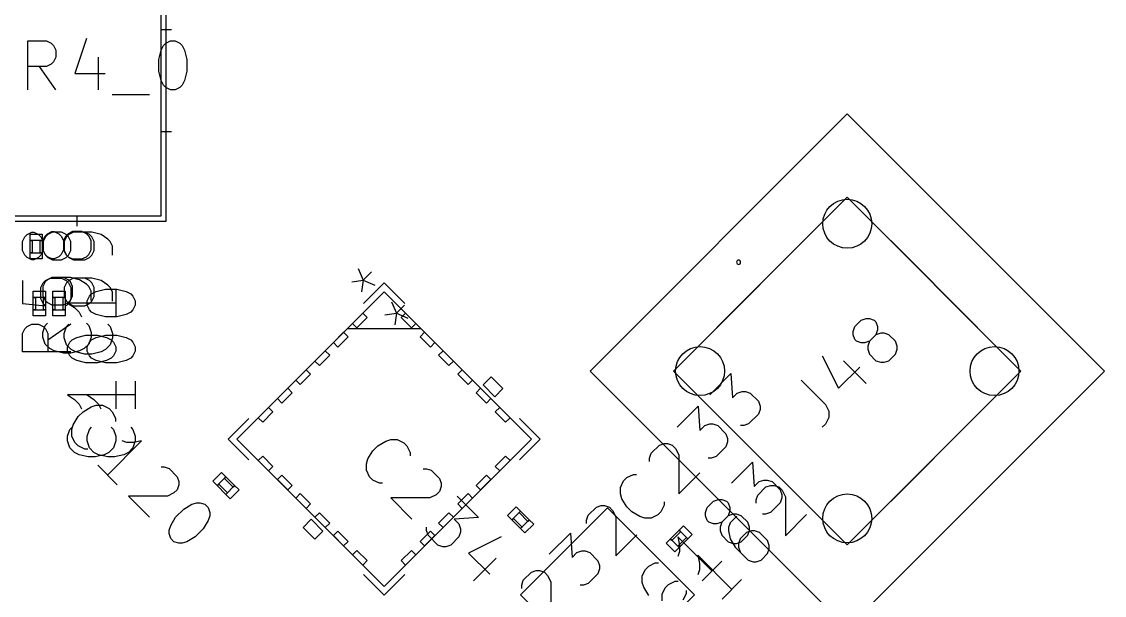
# Model space of a CAD drawing. Header units: millimetres. Extents: x -1 to 260, y -56 to 300.
# Drawn here: x 150.16 to 176.57, y 129.19 to 143.18 of the extents above; entities that cross this region are included whole.
import ezdxf

# ---------------------------------------------------------------- set-up
doc = ezdxf.new("R2010")
doc.units = ezdxf.units.MM
for name, color, linetype, true_color in [('Edge.Cuts', 254, 'CONTINUOUS', 0xd0d2cd), ('F.Fab', 9, 'CONTINUOUS', 0xafafaf), ('F.Silkscreen', 41, 'CONTINUOUS', 0xf2eda1)]:
    doc.layers.add(name, color=color, linetype=linetype, true_color=true_color)

msp = doc.modelspace()

# ---------------------------------------------------------------- linework, layer by layer
at = {"layer": 'Edge.Cuts'}
for centre in [(170.3, 138.252102), (166.707898, 134.66), (173.892102, 134.66), (170.3, 131.067898)]:
    msp.add_circle(centre, 0.5969, dxfattribs=at)
at = {"layer": 'F.Fab', "linetype": 'CONTINUOUS'}
for p, q in [((153.556, 138.444), (153.556, 145.556)), ((164.027963, 134.66), (170.3, 140.932037)), ((170.3, 140.932037), (176.572037, 134.66)), ((166.061602, 134.66), (170.3, 138.898398)), ((170.3, 138.898398), (174.538398, 134.66)), ((146.444, 138.444), (153.556, 138.444)), ((150.36, 137.845), (150.36, 137.995)), ((150.36, 137.995), (150.66, 137.995)), ((150.66, 137.995), (150.66, 137.845)), ((150.66, 137.845), (150.36, 137.845)), ((150.36, 137.545), (150.36, 137.845)), ((150.36, 137.845), (150.41, 137.845)), ((150.41, 137.845), (150.41, 137.545)), ((150.61, 137.545), (150.61, 137.845)), ((150.61, 137.845), (150.66, 137.845)), ((150.66, 137.845), (150.66, 137.545)), ((150.41, 137.545), (150.36, 137.545)), ((150.36, 137.395), (150.36, 137.545)), ((150.36, 137.545), (150.66, 137.545)), ((150.66, 137.395), (150.36, 137.395)), ((150.66, 137.545), (150.61, 137.545)), ((150.66, 137.545), (150.66, 137.395)), ((150.44, 136.455), (150.44, 136.605)), ((150.44, 136.605), (150.74, 136.605)), ((150.74, 136.605), (150.74, 136.455)), ((150.915, 136.455), (150.915, 136.605)), ((150.915, 136.605), (151.215, 136.605)), ((151.215, 136.605), (151.215, 136.455)), ((159, 136.592102), (155.407898, 133)), ((162.592102, 133), (159, 136.592102)), ((150.74, 136.455), (150.44, 136.455)), ((150.44, 136.155), (150.44, 136.455)), ((150.44, 136.455), (150.49, 136.455)), ((150.49, 136.455), (150.49, 136.155)), ((150.69, 136.155), (150.69, 136.455)), ((150.69, 136.455), (150.74, 136.455)), ((150.74, 136.455), (150.74, 136.155)), ((151.215, 136.455), (150.915, 136.455)), ((150.915, 136.155), (150.915, 136.455)), ((150.915, 136.455), (150.965, 136.455)), ((150.965, 136.455), (150.965, 136.155)), ((151.165, 136.155), (151.165, 136.455)), ((151.165, 136.455), (151.215, 136.455)), ((151.215, 136.455), (151.215, 136.155)), ((159.177478, 136.349737), (159.29807, 136.068356)), ((150.49, 136.155), (150.44, 136.155)), ((150.44, 136.005), (150.44, 136.155)), ((150.44, 136.155), (150.74, 136.155)), ((150.74, 136.155), (150.69, 136.155)), ((150.74, 136.155), (150.74, 136.005)), ((150.965, 136.155), (150.915, 136.155)), ((150.915, 136.005), (150.915, 136.155)), ((150.915, 136.155), (151.215, 136.155)), ((151.215, 136.155), (151.165, 136.155)), ((151.215, 136.155), (151.215, 136.005)), ((158.227698, 135.8198), (158.479145, 136.071248)), ((158.479145, 136.071248), (158.586908, 135.963485)), ((159.016689, 136.028158), (159.29807, 136.068356)), ((159.29807, 136.068356), (159.257873, 135.786974)), ((159.499057, 136.269342), (159.29807, 136.068356)), ((159.29807, 136.068356), (159.579451, 135.947764)), ((159.413092, 135.963485), (159.520855, 136.071248)), ((159.520855, 136.071248), (159.772302, 135.8198)), ((150.74, 136.005), (150.44, 136.005)), ((151.215, 136.005), (150.915, 136.005)), ((158.335461, 135.712037), (158.227698, 135.8198)), ((158.586908, 135.963485), (158.335461, 135.712037)), ((159.664539, 135.712037), (159.413092, 135.963485)), ((159.772302, 135.8198), (159.664539, 135.712037)), ((157.760725, 135.352827), (158.012172, 135.604274)), ((158.012172, 135.604274), (158.119935, 135.496511)), ((158.101974, 135.694077), (159.898026, 135.694077)), ((159.880065, 135.496511), (159.987828, 135.604274)), ((159.987828, 135.604274), (160.239275, 135.352827)), ((157.868488, 135.245064), (157.760725, 135.352827)), ((158.119935, 135.496511), (157.868488, 135.245064)), ((160.131512, 135.245064), (159.880065, 135.496511)), ((160.239275, 135.352827), (160.131512, 135.245064)), ((157.311712, 134.903814), (157.563159, 135.155261)), ((157.670922, 135.047498), (157.419475, 134.796051)), ((157.563159, 135.155261), (157.670922, 135.047498)), ((160.329078, 135.047498), (160.436841, 135.155261)), ((160.580525, 134.796051), (160.329078, 135.047498)), ((160.436841, 135.155261), (160.688288, 134.903814)), ((157.419475, 134.796051), (157.311712, 134.903814)), ((160.688288, 134.903814), (160.580525, 134.796051)), ((156.844739, 134.436841), (157.096186, 134.688288)), ((157.203949, 134.580525), (156.952502, 134.329078)), ((157.096186, 134.688288), (157.203949, 134.580525)), ((160.796051, 134.580525), (160.903814, 134.688288)), ((161.047498, 134.329078), (160.796051, 134.580525)), ((160.903814, 134.688288), (161.155261, 134.436841)), ((170.3, 128.387963), (164.027963, 134.66)), ((170.3, 130.421602), (166.061602, 134.66)), ((174.538398, 134.66), (170.3, 130.421602)), ((176.572037, 134.66), (170.3, 128.387963)), ((156.395726, 133.987828), (156.647173, 134.239275)), ((156.647173, 134.239275), (156.754936, 134.131512)), ((156.952502, 134.329078), (156.844739, 134.436841)), ((161.155261, 134.436841), (161.047498, 134.329078)), ((161.245064, 134.131512), (161.352827, 134.239275)), ((161.352827, 134.239275), (161.604274, 133.987828)), ((156.503489, 133.880065), (156.395726, 133.987828)), ((156.754936, 134.131512), (156.503489, 133.880065)), ((161.496511, 133.880065), (161.245064, 134.131512)), ((161.604274, 133.987828), (161.496511, 133.880065)), ((155.928752, 133.520855), (156.1802, 133.772302)), ((156.1802, 133.772302), (156.287963, 133.664539)), ((161.712037, 133.664539), (161.8198, 133.772302)), ((161.8198, 133.772302), (162.071248, 133.520855)), ((156.036515, 133.413092), (155.928752, 133.520855)), ((156.287963, 133.664539), (156.036515, 133.413092)), ((161.963485, 133.413092), (161.712037, 133.664539)), ((162.071248, 133.520855), (161.963485, 133.413092)), ((155.407898, 133), (159, 129.407898)), ((159, 129.407898), (162.592102, 133)), ((155.928752, 132.479145), (156.036515, 132.586908)), ((156.1802, 132.227698), (155.928752, 132.479145)), ((156.036515, 132.586908), (156.287963, 132.335461)), ((161.712037, 132.335461), (161.963485, 132.586908)), ((162.071248, 132.479145), (161.8198, 132.227698)), ((161.963485, 132.586908), (162.071248, 132.479145)), ((154.822348, 131.971681), (155.03448, 132.183813)), ((155.03448, 132.183813), (155.140546, 132.077747)), ((156.287963, 132.335461), (156.1802, 132.227698)), ((156.395726, 132.012172), (156.503489, 132.119935)), ((156.503489, 132.119935), (156.754936, 131.868488)), ((161.245064, 131.868488), (161.496511, 132.119935)), ((161.496511, 132.119935), (161.604274, 132.012172)), ((161.8198, 132.227698), (161.712037, 132.335461)), ((154.928414, 131.865615), (154.822348, 131.971681)), ((155.140546, 132.077747), (154.928414, 131.865615)), ((154.928414, 131.865615), (154.963769, 131.90097)), ((155.140546, 131.653483), (154.928414, 131.865615)), ((154.963769, 131.90097), (155.175901, 131.688838)), ((155.105191, 132.042392), (155.140546, 132.077747)), ((155.317323, 131.83026), (155.105191, 132.042392)), ((155.140546, 132.077747), (155.352678, 131.865615)), ((155.140546, 131.653483), (155.352678, 131.865615)), ((155.352678, 131.865615), (155.317323, 131.83026)), ((155.352678, 131.865615), (155.458744, 131.759549)), ((156.647173, 131.760725), (156.395726, 132.012172)), ((156.754936, 131.868488), (156.647173, 131.760725)), ((161.352827, 131.760725), (161.245064, 131.868488)), ((161.604274, 132.012172), (161.352827, 131.760725)), ((155.175901, 131.688838), (155.140546, 131.653483)), ((155.246612, 131.547417), (155.140546, 131.653483)), ((155.458744, 131.759549), (155.246612, 131.547417)), ((156.844739, 131.563159), (156.952502, 131.670922)), ((157.096186, 131.311712), (156.844739, 131.563159)), ((156.952502, 131.670922), (157.203949, 131.419475)), ((160.796051, 131.419475), (161.047498, 131.670922)), ((161.155261, 131.563159), (160.903814, 131.311712)), ((161.047498, 131.670922), (161.155261, 131.563159)), ((157.203949, 131.419475), (157.096186, 131.311712)), ((160.903814, 131.311712), (160.796051, 131.419475)), ((162.011802, 131.136066), (162.223934, 131.348198)), ((162.223934, 131.348198), (162.33, 131.242132)), ((162.32868, 129.2), (164.45, 131.32132)), ((166.57132, 129.2), (164.45, 131.32132)), ((157.311712, 131.096186), (157.419475, 131.203949)), ((157.563159, 130.844739), (157.311712, 131.096186)), ((157.419475, 131.203949), (157.670922, 130.952502)), ((160.329078, 130.952502), (160.580525, 131.203949)), ((160.688288, 131.096186), (160.436841, 130.844739)), ((160.580525, 131.203949), (160.688288, 131.096186)), ((162.117868, 131.03), (162.011802, 131.136066)), ((162.33, 131.242132), (162.117868, 131.03)), ((162.117868, 131.03), (162.153223, 131.065355)), ((162.33, 130.817868), (162.117868, 131.03)), ((162.153223, 131.065355), (162.365355, 130.853223)), ((162.294645, 131.206777), (162.33, 131.242132)), ((162.506777, 130.994645), (162.294645, 131.206777)), ((162.33, 131.242132), (162.542132, 131.03)), ((162.33, 130.817868), (162.542132, 131.03)), ((162.542132, 131.03), (162.506777, 130.994645)), ((162.542132, 131.03), (162.648198, 130.923934)), ((157.670922, 130.952502), (157.563159, 130.844739)), ((160.436841, 130.844739), (160.329078, 130.952502)), ((162.365355, 130.853223), (162.33, 130.817868)), ((162.436066, 130.711802), (162.33, 130.817868)), ((162.648198, 130.923934), (162.436066, 130.711802)), ((165.98658, 130.566309), (166.198712, 130.778441)), ((166.198712, 130.778441), (166.304778, 130.884507)), ((166.198712, 130.778441), (166.234067, 130.743086)), ((166.410844, 130.566309), (166.198712, 130.778441)), ((166.304778, 130.884507), (166.51691, 130.672375)), ((157.760725, 130.647173), (157.868488, 130.754936)), ((158.012172, 130.395726), (157.760725, 130.647173)), ((157.868488, 130.754936), (158.119935, 130.503489)), ((158.119935, 130.503489), (158.012172, 130.395726)), ((159.880065, 130.503489), (160.131512, 130.754936)), ((159.987828, 130.395726), (159.880065, 130.503489)), ((160.239275, 130.647173), (159.987828, 130.395726)), ((160.131512, 130.754936), (160.239275, 130.647173)), ((165.880514, 130.460243), (165.98658, 130.566309)), ((166.021935, 130.530954), (165.98658, 130.566309)), ((165.98658, 130.566309), (166.198712, 130.354177)), ((166.234067, 130.743086), (166.021935, 130.530954)), ((166.163357, 130.389532), (166.375489, 130.601664)), ((166.410844, 130.566309), (166.198712, 130.354177)), ((166.375489, 130.601664), (166.410844, 130.566309)), ((166.51691, 130.672375), (166.410844, 130.566309)), ((158.227698, 130.1802), (158.335461, 130.287963)), ((158.335461, 130.287963), (158.586908, 130.036515)), ((159.413092, 130.036515), (159.664539, 130.287963)), ((159.664539, 130.287963), (159.772302, 130.1802)), ((166.092646, 130.248111), (165.880514, 130.460243)), ((166.198712, 130.354177), (166.092646, 130.248111)), ((166.198712, 130.354177), (166.163357, 130.389532)), ((158.479145, 129.928752), (158.227698, 130.1802)), ((158.586908, 130.036515), (158.479145, 129.928752)), ((159.520855, 129.928752), (159.413092, 130.036515)), ((159.772302, 130.1802), (159.520855, 129.928752)), ((164.45, 127.07868), (162.32868, 129.2)), ((164.45, 127.07868), (166.57132, 129.2))]:
    msp.add_line(p, q, dxfattribs=at)
at = {"layer": 'F.Fab'}
for centre in [(170.3, 138.252102), (166.707898, 134.66), (173.892102, 134.66), (170.3, 131.067898)]:
    msp.add_circle(centre, 0.5969, dxfattribs=at)
at = {"layer": 'F.Silkscreen', "linetype": 'CONTINUOUS'}
for p, q in [((153.683, 138.317), (153.683, 145.683)), ((153.556, 142.9906), (153.81, 142.9906)), ((150.308573, 141.515382), (150.308573, 142.713754)), ((150.308573, 142.713754), (150.765096, 142.713754)), ((150.765096, 142.713754), (150.879227, 142.656689)), ((150.879227, 142.656689), (150.936292, 142.599624)), ((151.735207, 142.77082), (151.44988, 141.91484)), ((153.618363, 142.599624), (153.675428, 142.656689)), ((153.675428, 142.656689), (153.789559, 142.713754)), ((153.789559, 142.713754), (153.903689, 142.713754)), ((153.903689, 142.713754), (154.01782, 142.656689)), ((154.01782, 142.656689), (154.074885, 142.599624)), ((150.936292, 142.599624), (150.993357, 142.485493)), ((150.993357, 142.485493), (150.993357, 142.314297)), ((153.504232, 142.257232), (153.561297, 142.485493)), ((153.561297, 142.485493), (153.618363, 142.599624)), ((154.074885, 142.599624), (154.131951, 142.485493)), ((154.131951, 142.485493), (154.189016, 142.257232)), ((150.879227, 142.143101), (150.765096, 142.086036)), ((150.936292, 142.200166), (150.879227, 142.143101)), ((150.993357, 142.314297), (150.936292, 142.200166)), ((152.020533, 142.314297), (152.020533, 141.515382)), ((153.504232, 141.971905), (153.504232, 142.257232)), ((154.189016, 142.257232), (154.189016, 141.971905)), ((150.765096, 142.086036), (150.308573, 142.086036)), ((150.993357, 141.515382), (150.5939, 142.086036)), ((151.44988, 141.91484), (152.191729, 141.91484)), ((153.561297, 141.743644), (153.504232, 141.971905)), ((154.189016, 141.971905), (154.131951, 141.743644)), ((153.618363, 141.629513), (153.561297, 141.743644)), ((153.675428, 141.572448), (153.618363, 141.629513)), ((154.074885, 141.629513), (154.01782, 141.572448)), ((154.131951, 141.743644), (154.074885, 141.629513)), ((152.362926, 141.401252), (153.275971, 141.401252)), ((153.789559, 141.515382), (153.675428, 141.572448)), ((153.903689, 141.515382), (153.789559, 141.515382)), ((154.01782, 141.572448), (153.903689, 141.515382)), ((153.556, 140.5014), (153.81, 140.5014)), ((151.4986, 138.444), (151.4986, 138.19)), ((146.317, 138.317), (153.683, 138.317)), ((150.176164, 137.820304), (150.232189, 137.932355)), ((150.232189, 137.932355), (150.288214, 137.98838)), ((150.288214, 137.98838), (150.400264, 138.044405)), ((150.400264, 138.044405), (150.456289, 138.044405)), ((150.456289, 138.044405), (150.56834, 137.98838)), ((150.56834, 137.98838), (150.624365, 137.932355)), ((150.624365, 137.932355), (150.68039, 137.820304)), ((150.671164, 137.840304), (150.727189, 137.952355)), ((150.736415, 137.932355), (150.68039, 137.820304)), ((150.727189, 137.952355), (150.783214, 138.00838)), ((150.79244, 137.98838), (150.736415, 137.932355)), ((150.783214, 138.00838), (150.895264, 138.064405)), ((150.904491, 138.044405), (150.79244, 137.98838)), ((150.895264, 138.064405), (150.951289, 138.064405)), ((151.128591, 138.044405), (150.904491, 138.044405)), ((150.951289, 138.064405), (151.06334, 138.00838)), ((151.06334, 138.00838), (151.119365, 137.952355)), ((151.119365, 137.952355), (151.17539, 137.840304)), ((151.240641, 137.98838), (151.128591, 138.044405)), ((151.231415, 137.952355), (151.17539, 137.840304)), ((151.252189, 137.932355), (151.196164, 137.820304)), ((151.28744, 138.00838), (151.231415, 137.952355)), ((151.296667, 137.932355), (151.240641, 137.98838)), ((151.308214, 137.98838), (151.252189, 137.932355)), ((151.399491, 138.064405), (151.28744, 138.00838)), ((151.352692, 137.820304), (151.296667, 137.932355)), ((151.420264, 138.044405), (151.308214, 137.98838)), ((151.623591, 138.064405), (151.399491, 138.064405)), ((151.868465, 138.044405), (151.420264, 138.044405)), ((151.735641, 138.00838), (151.623591, 138.064405)), ((151.81244, 137.98838), (151.70039, 138.044405)), ((151.791667, 137.952355), (151.735641, 138.00838)), ((151.847692, 137.840304), (151.791667, 137.952355)), ((151.868465, 137.932355), (151.81244, 137.98838)), ((152.092566, 137.98838), (151.868465, 138.044405)), ((151.924491, 137.820304), (151.868465, 137.932355)), ((152.260641, 137.876329), (152.092566, 137.98838)), ((150.176164, 137.596204), (150.176164, 137.820304)), ((150.671164, 137.616204), (150.671164, 137.840304)), ((150.68039, 137.820304), (150.68039, 137.596204)), ((151.17539, 137.840304), (151.17539, 137.616204)), ((151.196164, 137.820304), (151.196164, 137.596204)), ((151.352692, 137.596204), (151.352692, 137.820304)), ((151.847692, 137.616204), (151.847692, 137.840304)), ((151.924491, 137.596204), (151.924491, 137.820304)), ((152.316667, 137.820304), (152.260641, 137.876329)), ((152.372692, 137.708254), (152.316667, 137.820304)), ((152.372692, 137.484153), (152.372692, 137.708254)), ((167.120141, 135.718539), (169.241461, 137.839859)), ((171.358539, 137.839859), (173.479859, 135.718539)), ((150.232189, 137.484153), (150.176164, 137.596204)), ((150.288214, 137.428128), (150.232189, 137.484153)), ((150.400264, 137.372103), (150.288214, 137.428128)), ((150.456289, 137.372103), (150.400264, 137.372103)), ((150.56834, 137.428128), (150.456289, 137.372103)), ((150.624365, 137.484153), (150.56834, 137.428128)), ((150.68039, 137.596204), (150.624365, 137.484153)), ((150.727189, 137.504153), (150.671164, 137.616204)), ((150.68039, 137.596204), (150.736415, 137.484153)), ((150.783214, 137.448128), (150.727189, 137.504153)), ((150.736415, 137.484153), (150.79244, 137.428128)), ((150.895264, 137.392103), (150.783214, 137.448128)), ((150.79244, 137.428128), (150.904491, 137.372103)), ((150.951289, 137.392103), (150.895264, 137.392103)), ((150.904491, 137.372103), (151.128591, 137.372103)), ((151.06334, 137.448128), (150.951289, 137.392103)), ((151.119365, 137.504153), (151.06334, 137.448128)), ((151.17539, 137.616204), (151.119365, 137.504153)), ((151.128591, 137.372103), (151.240641, 137.428128)), ((151.17539, 137.616204), (151.231415, 137.504153)), ((151.196164, 137.596204), (151.252189, 137.484153)), ((151.231415, 137.504153), (151.28744, 137.448128)), ((151.240641, 137.428128), (151.296667, 137.484153)), ((151.252189, 137.484153), (151.308214, 137.428128)), ((151.28744, 137.448128), (151.399491, 137.392103)), ((151.296667, 137.484153), (151.352692, 137.596204)), ((151.308214, 137.428128), (151.420264, 137.372103)), ((151.399491, 137.392103), (151.623591, 137.392103)), ((151.420264, 137.372103), (151.70039, 137.372103)), ((151.623591, 137.392103), (151.735641, 137.448128)), ((151.70039, 137.372103), (151.81244, 137.428128)), ((151.735641, 137.448128), (151.791667, 137.504153)), ((151.791667, 137.504153), (151.847692, 137.616204)), ((151.81244, 137.428128), (151.868465, 137.484153)), ((151.868465, 137.484153), (151.924491, 137.596204)), ((158.369255, 137.15796), (158.489847, 136.876579)), ((150.176164, 136.867877), (150.176164, 136.307625)), ((150.68039, 136.811852), (150.736415, 136.867877)), ((150.783214, 136.887877), (150.727189, 136.831852)), ((150.736415, 136.867877), (150.848465, 136.923902)), ((150.895264, 136.943902), (150.783214, 136.887877)), ((150.848465, 136.923902), (151.128591, 136.923902)), ((151.343465, 136.943902), (150.895264, 136.943902)), ((151.128591, 136.923902), (151.240641, 136.867877)), ((151.28744, 136.887877), (151.17539, 136.943902)), ((151.240641, 136.867877), (151.296667, 136.811852)), ((151.308214, 136.867877), (151.252189, 136.811852)), ((151.343465, 136.831852), (151.28744, 136.887877)), ((151.420264, 136.923902), (151.308214, 136.867877)), ((151.567566, 136.887877), (151.343465, 136.943902)), ((151.868465, 136.923902), (151.420264, 136.923902)), ((151.735641, 136.775826), (151.567566, 136.887877)), ((151.81244, 136.867877), (151.70039, 136.923902)), ((151.868465, 136.811852), (151.81244, 136.867877)), ((152.092566, 136.867877), (151.868465, 136.923902)), ((152.260641, 136.755826), (152.092566, 136.867877)), ((158.208466, 136.836381), (158.489847, 136.876579)), ((158.489847, 136.876579), (158.44965, 136.595197)), ((158.690834, 137.077565), (158.489847, 136.876579)), ((158.489847, 136.876579), (158.771228, 136.755987)), ((150.624365, 136.699801), (150.68039, 136.811852)), ((150.624365, 136.419676), (150.624365, 136.699801)), ((150.727189, 136.831852), (150.671164, 136.719801)), ((150.671164, 136.719801), (150.671164, 136.495701)), ((151.252189, 136.811852), (151.196164, 136.699801)), ((151.196164, 136.699801), (151.196164, 136.475701)), ((151.296667, 136.811852), (151.352692, 136.699801)), ((151.399491, 136.719801), (151.343465, 136.831852)), ((151.352692, 136.699801), (151.352692, 136.419676)), ((151.399491, 136.495701), (151.399491, 136.719801)), ((151.791667, 136.719801), (151.735641, 136.775826)), ((151.847692, 136.607751), (151.791667, 136.719801)), ((151.847692, 136.38365), (151.847692, 136.607751)), ((151.863214, 136.542355), (151.975264, 136.59838)), ((151.924491, 136.699801), (151.868465, 136.811852)), ((151.924491, 136.475701), (151.924491, 136.699801)), ((151.975264, 136.59838), (152.199365, 136.654405)), ((152.199365, 136.654405), (152.479491, 136.654405)), ((152.316667, 136.699801), (152.260641, 136.755826)), ((152.372692, 136.587751), (152.316667, 136.699801)), ((152.372692, 136.36365), (152.372692, 136.587751)), ((152.452692, 136.654405), (152.452692, 135.982103)), ((152.479491, 136.654405), (152.703591, 136.59838)), ((152.703591, 136.59838), (152.815641, 136.542355)), ((159, 136.807629), (158.497106, 136.304734)), ((159.502894, 136.304734), (159, 136.807629)), ((150.68039, 136.307625), (150.624365, 136.419676)), ((150.671164, 136.495701), (150.727189, 136.38365)), ((150.727189, 136.38365), (150.783214, 136.327625)), ((150.783214, 136.327625), (150.895264, 136.2716)), ((151.17539, 136.2716), (151.28744, 136.327625)), ((151.196164, 136.475701), (151.252189, 136.36365)), ((151.252189, 136.36365), (151.308214, 136.307625)), ((152.452692, 136.318254), (151.276164, 136.318254)), ((151.276164, 136.318254), (151.444239, 136.206204)), ((151.28744, 136.327625), (151.343465, 136.38365)), ((151.352692, 136.419676), (151.296667, 136.307625)), ((151.343465, 136.38365), (151.399491, 136.495701)), ((151.751164, 136.374279), (151.807189, 136.486329)), ((151.751164, 136.262229), (151.751164, 136.374279)), ((151.807189, 136.486329), (151.863214, 136.542355)), ((151.81244, 136.307625), (151.868465, 136.36365)), ((151.868465, 136.36365), (151.924491, 136.475701)), ((152.815641, 136.542355), (152.871667, 136.486329)), ((152.871667, 136.486329), (152.927692, 136.374279)), ((152.927692, 136.374279), (152.927692, 136.262229)), ((150.176164, 136.307625), (150.736415, 136.2516)), ((150.736415, 136.2516), (150.68039, 136.307625)), ((150.895264, 136.2716), (151.17539, 136.2716)), ((151.296667, 136.307625), (151.240641, 136.2516)), ((151.308214, 136.307625), (151.420264, 136.2516)), ((151.420264, 136.2516), (151.70039, 136.2516)), ((151.444239, 136.206204), (151.556289, 136.094153)), ((151.556289, 136.094153), (151.612315, 135.982103)), ((151.70039, 136.2516), (151.81244, 136.307625)), ((151.807189, 136.150179), (151.751164, 136.262229)), ((151.863214, 136.094153), (151.807189, 136.150179)), ((151.975264, 136.038128), (151.863214, 136.094153)), ((152.815641, 136.094153), (152.703591, 136.038128)), ((152.871667, 136.150179), (152.815641, 136.094153)), ((152.927692, 136.262229), (152.871667, 136.150179)), ((150.288214, 135.747374), (150.400264, 135.803399)), ((150.400264, 135.803399), (150.56834, 135.803399)), ((150.56834, 135.803399), (150.68039, 135.747374)), ((150.727189, 135.767374), (150.783214, 135.823399)), ((151.352692, 135.803399), (150.79244, 135.411223)), ((151.252189, 135.747374), (151.308214, 135.803399)), ((151.735641, 135.823399), (151.791667, 135.767374)), ((152.199365, 135.982103), (151.975264, 136.038128)), ((152.479491, 135.982103), (152.199365, 135.982103)), ((152.260641, 135.803399), (152.316667, 135.747374)), ((152.703591, 136.038128), (152.479491, 135.982103)), ((170.483351, 135.744352), (170.641814, 135.902815)), ((170.641814, 135.902815), (170.760661, 135.942431)), ((170.760661, 135.942431), (170.839893, 135.942431)), ((170.839893, 135.942431), (170.95874, 135.902815)), ((170.95874, 135.902815), (170.998356, 135.863199)), ((170.998356, 135.863199), (171.037972, 135.744352)), ((150.176164, 135.579298), (150.232189, 135.691349)), ((150.176164, 135.131097), (150.176164, 135.579298)), ((150.232189, 135.691349), (150.288214, 135.747374)), ((150.671164, 135.599298), (150.727189, 135.767374)), ((150.671164, 135.487248), (150.671164, 135.599298)), ((150.68039, 135.747374), (150.736415, 135.691349)), ((150.736415, 135.691349), (150.79244, 135.579298)), ((150.79244, 135.579298), (150.79244, 135.131097)), ((151.196164, 135.579298), (151.252189, 135.747374)), ((151.196164, 135.467248), (151.196164, 135.579298)), ((151.500264, 135.477877), (151.724365, 135.533902)), ((151.724365, 135.533902), (152.004491, 135.533902)), ((151.791667, 135.767374), (151.847692, 135.599298)), ((151.847692, 135.599298), (151.847692, 135.487248)), ((151.975264, 135.477877), (152.199365, 135.533902)), ((152.004491, 135.533902), (152.228591, 135.477877)), ((152.199365, 135.533902), (152.479491, 135.533902)), ((152.316667, 135.747374), (152.372692, 135.579298)), ((152.372692, 135.579298), (152.372692, 135.467248)), ((152.479491, 135.533902), (152.703591, 135.477877)), ((170.443735, 135.625505), (170.483351, 135.744352)), ((170.443735, 135.546273), (170.443735, 135.625505)), ((170.483351, 135.427426), (170.443735, 135.546273)), ((170.998356, 135.546273), (170.839893, 135.38781)), ((171.037972, 135.66512), (170.998356, 135.546273)), ((171.117203, 135.585889), (170.998356, 135.546273)), ((171.037972, 135.744352), (171.037972, 135.66512)), ((171.196435, 135.585889), (171.117203, 135.585889)), ((171.315282, 135.546273), (171.196435, 135.585889)), ((171.473745, 135.38781), (171.315282, 135.546273)), ((150.727189, 135.319173), (150.671164, 135.487248)), ((150.839239, 135.207122), (150.727189, 135.319173)), ((151.252189, 135.299173), (151.196164, 135.467248)), ((151.364239, 135.187122), (151.252189, 135.299173)), ((151.276164, 135.253776), (151.332189, 135.365826)), ((151.276164, 135.141726), (151.276164, 135.253776)), ((151.332189, 135.365826), (151.388214, 135.421852)), ((151.388214, 135.421852), (151.500264, 135.477877)), ((151.791667, 135.319173), (151.679616, 135.207122)), ((151.751164, 135.253776), (151.807189, 135.365826)), ((151.751164, 135.141726), (151.751164, 135.253776)), ((151.847692, 135.487248), (151.791667, 135.319173)), ((151.807189, 135.365826), (151.863214, 135.421852)), ((151.863214, 135.421852), (151.975264, 135.477877)), ((152.316667, 135.299173), (152.204616, 135.187122)), ((152.228591, 135.477877), (152.340641, 135.421852)), ((152.372692, 135.467248), (152.316667, 135.299173)), ((152.340641, 135.421852), (152.396667, 135.365826)), ((152.396667, 135.365826), (152.452692, 135.253776)), ((152.452692, 135.253776), (152.452692, 135.141726)), ((152.703591, 135.477877), (152.815641, 135.421852)), ((152.815641, 135.421852), (152.871667, 135.365826)), ((152.871667, 135.365826), (152.927692, 135.253776)), ((152.927692, 135.253776), (152.927692, 135.141726)), ((170.522967, 135.38781), (170.483351, 135.427426)), ((170.641814, 135.348194), (170.522967, 135.38781)), ((170.721046, 135.348194), (170.641814, 135.348194)), ((170.839893, 135.38781), (170.721046, 135.348194)), ((170.839893, 135.38781), (170.800277, 135.268963)), ((170.800277, 135.268963), (170.800277, 135.189731)), ((171.513361, 135.268963), (171.473745, 135.38781)), ((171.513361, 135.189731), (171.513361, 135.268963)), ((151.352692, 135.131097), (150.176164, 135.131097)), ((150.951289, 135.151097), (150.839239, 135.207122)), ((151.17539, 135.095072), (150.951289, 135.151097)), ((151.343465, 135.095072), (151.17539, 135.095072)), ((151.332189, 135.029676), (151.276164, 135.141726)), ((151.388214, 134.97365), (151.332189, 135.029676)), ((151.567566, 135.151097), (151.343465, 135.095072)), ((151.476289, 135.131097), (151.364239, 135.187122)), ((151.70039, 135.075072), (151.476289, 135.131097)), ((151.679616, 135.207122), (151.567566, 135.151097)), ((151.868465, 135.075072), (151.70039, 135.075072)), ((151.807189, 135.029676), (151.751164, 135.141726)), ((151.863214, 134.97365), (151.807189, 135.029676)), ((152.092566, 135.131097), (151.868465, 135.075072)), ((152.204616, 135.187122), (152.092566, 135.131097)), ((152.396667, 135.029676), (152.340641, 134.97365)), ((152.452692, 135.141726), (152.396667, 135.029676)), ((152.871667, 135.029676), (152.815641, 134.97365)), ((152.927692, 135.141726), (152.871667, 135.029676)), ((169.691036, 135.031268), (170.087193, 134.238953)), ((170.800277, 135.189731), (170.839893, 135.070884)), ((170.839893, 135.070884), (170.998356, 134.912421)), ((171.315282, 134.912421), (171.473745, 135.070884)), ((171.473745, 135.070884), (171.513361, 135.189731)), ((151.500264, 134.917625), (151.388214, 134.97365)), ((151.724365, 134.8616), (151.500264, 134.917625)), ((152.004491, 134.8616), (151.724365, 134.8616)), ((151.975264, 134.917625), (151.863214, 134.97365)), ((152.199365, 134.8616), (151.975264, 134.917625)), ((152.228591, 134.917625), (152.004491, 134.8616)), ((152.479491, 134.8616), (152.199365, 134.8616)), ((152.340641, 134.97365), (152.228591, 134.917625)), ((152.703591, 134.917625), (152.479491, 134.8616)), ((152.815641, 134.97365), (152.703591, 134.917625)), ((170.087193, 134.238953), (170.602198, 134.753958)), ((170.206041, 134.912421), (170.760661, 134.3578)), ((170.998356, 134.912421), (171.117203, 134.872805)), ((171.117203, 134.872805), (171.196435, 134.872805)), ((171.196435, 134.872805), (171.315282, 134.912421)), ((161.413638, 134.322148), (161.611204, 134.519714)), ((161.611204, 134.519714), (161.898572, 134.232346)), ((166.942395, 134.08238), (167.4574, 134.597385)), ((167.4574, 134.597385), (167.497016, 134.003149)), ((152.452692, 134.413399), (152.452692, 133.741097)), ((152.927692, 134.413399), (152.927692, 133.741097)), ((161.701006, 134.03478), (161.413638, 134.322148)), ((161.898572, 134.232346), (161.701006, 134.03478)), ((169.176031, 134.437032), (169.770268, 133.842796)), ((152.452692, 134.077248), (151.276164, 134.077248)), ((151.276164, 134.077248), (151.444239, 133.965198)), ((151.444239, 133.965198), (151.556289, 133.853147)), ((152.927692, 134.077248), (151.751164, 134.077248)), ((151.751164, 134.077248), (151.919239, 133.965198)), ((151.919239, 133.965198), (152.031289, 133.853147)), ((167.497016, 134.003149), (167.615863, 134.121996)), ((167.615863, 134.121996), (167.73471, 134.161612)), ((167.73471, 134.161612), (167.813942, 134.161612)), ((167.813942, 134.161612), (167.932789, 134.121996)), ((167.932789, 134.121996), (168.130868, 133.923917)), ((151.535081, 133.549917), (151.653929, 133.668765)), ((151.556289, 133.853147), (151.612315, 133.741097)), ((151.653929, 133.668765), (151.852007, 133.787612)), ((151.852007, 133.787612), (151.970855, 133.827228)), ((151.970855, 133.827228), (152.129318, 133.827228)), ((152.031289, 133.853147), (152.087315, 133.741097)), ((152.129318, 133.827228), (152.287781, 133.747996)), ((152.287781, 133.747996), (152.367012, 133.668765)), ((152.367012, 133.668765), (152.446244, 133.510302)), ((166.15008, 133.290065), (166.665085, 133.80507)), ((166.665085, 133.80507), (166.7047, 133.210833)), ((168.130868, 133.923917), (168.170483, 133.80507)), ((168.170483, 133.725838), (168.130868, 133.606991)), ((168.170483, 133.80507), (168.170483, 133.725838)), ((169.770268, 133.842796), (169.849499, 133.684333)), ((169.849499, 133.684333), (169.849499, 133.52587)), ((151.416234, 133.351839), (151.535081, 133.549917)), ((152.446244, 133.510302), (152.446244, 133.43107)), ((155.695266, 133.502894), (155.192371, 133)), ((162.807629, 133), (162.304734, 133.502894)), ((167.120141, 133.601461), (169.23934, 131.478019)), ((168.130868, 133.606991), (167.893173, 133.369297)), ((169.849499, 133.52587), (169.770268, 133.367407)), ((171.36066, 131.478019), (173.479859, 133.601461)), ((151.276164, 133.068795), (151.332189, 133.236871)), ((151.332189, 133.236871), (151.388214, 133.292896)), ((151.376618, 133.232991), (151.416234, 133.351839)), ((151.376618, 133.074528), (151.376618, 133.232991)), ((151.751164, 133.068795), (151.807189, 133.236871)), ((151.807189, 133.236871), (151.863214, 133.292896)), ((152.340641, 133.292896), (152.396667, 133.236871)), ((152.396667, 133.236871), (152.452692, 133.068795)), ((152.815641, 133.292896), (152.871667, 133.236871)), ((152.871667, 133.236871), (152.927692, 133.068795)), ((166.7047, 133.210833), (166.823548, 133.329681)), ((166.823548, 133.329681), (166.942395, 133.369296)), ((166.942395, 133.369296), (167.021626, 133.369296)), ((167.021626, 133.369296), (167.140474, 133.329681)), ((167.140474, 133.329681), (167.338552, 133.131602)), ((167.774326, 133.329681), (167.695094, 133.329681)), ((167.893173, 133.369297), (167.774326, 133.329681)), ((169.770268, 133.367407), (169.691036, 133.288175)), ((151.276164, 132.956745), (151.276164, 133.068795)), ((151.332189, 132.78867), (151.276164, 132.956745)), ((151.45585, 132.916065), (151.376618, 133.074528)), ((151.535081, 132.836834), (151.45585, 132.916065)), ((151.751164, 132.956745), (151.751164, 133.068795)), ((151.807189, 132.78867), (151.751164, 132.956745)), ((152.248165, 132.12375), (153.080096, 132.955681)), ((152.452692, 132.956745), (152.396667, 132.78867)), ((152.452692, 133.068795), (152.452692, 132.956745)), ((152.723554, 132.916065), (152.604707, 132.955681)), ((152.882017, 132.916065), (152.723554, 132.916065)), ((152.927692, 132.956745), (152.871667, 132.78867)), ((153.080096, 132.955681), (152.882017, 132.916065)), ((152.927692, 133.068795), (152.927692, 132.956745)), ((155.192371, 133), (155.695266, 132.497106)), ((158.843383, 132.833148), (159.041461, 132.951995)), ((159.041461, 132.951995), (159.160309, 132.991611)), ((159.160309, 132.991611), (159.318772, 132.991611)), ((159.318772, 132.991611), (159.477235, 132.912379)), ((159.477235, 132.912379), (159.556466, 132.833148)), ((162.304734, 132.497106), (162.807629, 133)), ((165.714306, 132.854291), (165.833153, 132.893907)), ((165.833153, 132.893907), (165.912385, 132.893907)), ((165.912385, 132.893907), (166.031232, 132.854291)), ((167.338552, 133.131602), (167.378168, 133.012755)), ((167.378168, 132.933523), (167.338552, 132.814676)), ((167.378168, 133.012755), (167.378168, 132.933523)), ((151.444239, 132.676619), (151.332189, 132.78867)), ((151.556289, 132.620594), (151.444239, 132.676619)), ((151.693544, 132.757602), (151.535081, 132.836834)), ((151.78039, 132.564569), (151.556289, 132.620594)), ((151.772776, 132.757602), (151.693544, 132.757602)), ((151.919239, 132.676619), (151.807189, 132.78867)), ((152.031289, 132.620594), (151.919239, 132.676619)), ((152.172566, 132.620594), (151.948465, 132.564569)), ((152.25539, 132.564569), (152.031289, 132.620594)), ((152.284616, 132.676619), (152.172566, 132.620594)), ((152.396667, 132.78867), (152.284616, 132.676619)), ((152.647566, 132.620594), (152.423465, 132.564569)), ((152.759616, 132.676619), (152.647566, 132.620594)), ((152.871667, 132.78867), (152.759616, 132.676619)), ((158.605688, 132.516222), (158.724535, 132.7143)), ((158.724535, 132.7143), (158.843383, 132.833148)), ((159.556466, 132.833148), (159.635698, 132.674685)), ((159.635698, 132.674685), (159.635698, 132.595453)), ((165.476612, 132.537365), (165.516227, 132.656213)), ((165.516227, 132.656213), (165.714306, 132.854291)), ((166.031232, 132.854291), (166.110464, 132.77506)), ((166.110464, 132.77506), (166.189695, 132.616597)), ((166.189695, 132.616597), (166.189695, 131.665819)), ((167.338552, 132.814676), (167.100858, 132.576981)), ((151.948465, 132.564569), (151.78039, 132.564569)), ((152.48586, 131.886056), (152.01047, 132.361445)), ((152.423465, 132.564569), (152.25539, 132.564569)), ((158.566072, 132.397374), (158.605688, 132.516222)), ((158.566072, 132.238911), (158.566072, 132.397374)), ((165.476612, 132.458134), (165.476612, 132.537365)), ((166.982011, 132.537366), (166.902779, 132.537366)), ((167.100858, 132.576981), (166.982011, 132.537366)), ((167.475169, 131.923152), (167.990174, 132.438157)), ((167.990174, 132.438157), (168.02979, 131.843921)), ((153.555485, 132.321829), (153.634717, 132.321829)), ((153.634717, 132.321829), (153.753564, 132.282213)), ((153.753564, 132.282213), (153.951643, 132.084134)), ((153.951643, 132.084134), (153.991258, 131.965287)), ((158.645304, 132.080448), (158.566072, 132.238911)), ((159.952624, 132.278527), (160.031855, 132.278527)), ((160.031855, 132.278527), (160.150703, 132.238911)), ((160.150703, 132.238911), (160.348781, 132.040833)), ((164.921991, 132.061976), (165.080454, 132.141208)), ((165.080454, 132.141208), (165.159686, 132.141208)), ((166.189695, 131.665819), (166.7047, 132.180824)), ((153.991258, 131.886055), (153.951643, 131.767208)), ((153.991258, 131.965287), (153.991258, 131.886055)), ((158.724535, 132.001217), (158.645304, 132.080448)), ((158.882998, 131.921985), (158.724535, 132.001217)), ((158.96223, 131.921985), (158.882998, 131.921985)), ((160.348781, 132.040833), (160.388397, 131.921985)), ((160.388397, 131.842754), (160.348781, 131.723906)), ((160.388397, 131.921985), (160.388397, 131.842754)), ((164.763528, 131.824282), (164.84276, 131.982745)), ((164.763528, 131.665819), (164.763528, 131.824282)), ((164.84276, 131.982745), (164.921991, 132.061976)), ((168.02979, 131.843921), (168.148637, 131.962768)), ((168.118532, 131.634921), (168.316611, 131.833)), ((168.148637, 131.962768), (168.267484, 132.002384)), ((168.267484, 132.002384), (168.346716, 132.002384)), ((168.316611, 131.833), (168.435458, 131.872616)), ((168.346716, 132.002384), (168.465563, 131.962768)), ((168.435458, 131.872616), (168.51469, 131.872616)), ((168.465563, 131.962768), (168.663642, 131.764689)), ((168.51469, 131.872616), (168.633537, 131.833)), ((168.633537, 131.833), (168.712768, 131.753769)), ((153.713948, 131.608745), (152.76317, 131.608745)), ((152.76317, 131.608745), (153.278175, 131.09374)), ((153.872411, 131.687977), (153.713948, 131.608745)), ((153.951643, 131.767208), (153.872411, 131.687977)), ((160.111087, 131.565443), (159.160309, 131.565443)), ((159.160309, 131.565443), (159.675314, 131.050439)), ((160.26955, 131.644675), (160.111087, 131.565443)), ((160.348781, 131.723906), (160.26955, 131.644675)), ((160.784555, 131.605059), (161.29956, 131.090054)), ((164.803144, 131.546971), (164.763528, 131.665819)), ((168.078916, 131.516074), (168.118532, 131.634921)), ((168.663642, 131.764689), (168.703257, 131.645842)), ((168.703257, 131.56661), (168.663642, 131.447763)), ((168.703257, 131.645842), (168.703257, 131.56661)), ((168.712768, 131.753769), (168.792, 131.595305)), ((168.792, 131.595305), (168.792, 130.644527)), ((153.912027, 131.09374), (154.110106, 131.291819)), ((154.110106, 131.291819), (154.308185, 131.410666)), ((154.308185, 131.410666), (154.427032, 131.450282)), ((154.427032, 131.450282), (154.506263, 131.450282)), ((154.506263, 131.450282), (154.625111, 131.410666)), ((154.625111, 131.410666), (154.704342, 131.331435)), ((154.704342, 131.331435), (154.743958, 131.212587)), ((163.980027, 131.144277), (164.178106, 131.342356)), ((164.178106, 131.342356), (164.296953, 131.381972)), ((164.296953, 131.381972), (164.376185, 131.381972)), ((164.376185, 131.381972), (164.495032, 131.342356)), ((164.495032, 131.342356), (164.574263, 131.263125)), ((164.921991, 131.348893), (164.803144, 131.546971)), ((165.040838, 131.230045), (164.921991, 131.348893)), ((165.833153, 131.388508), (165.753922, 131.230045)), ((165.833153, 131.46774), (165.833153, 131.388508)), ((166.841317, 131.210068), (166.880932, 131.328916)), ((166.880932, 131.328916), (167.039395, 131.487379)), ((167.039395, 131.487379), (167.158243, 131.526995)), ((167.158243, 131.526995), (167.237474, 131.526995)), ((167.237474, 131.526995), (167.356322, 131.487379)), ((167.356322, 131.487379), (167.395937, 131.447763)), ((167.395937, 131.447763), (167.435553, 131.328916)), ((167.435553, 131.328916), (167.435553, 131.249684)), ((168.078916, 131.436842), (168.078916, 131.516074)), ((168.663642, 131.447763), (168.425947, 131.210069)), ((153.79318, 130.895661), (153.912027, 131.09374)), ((154.743958, 131.133356), (154.704342, 131.014509)), ((154.743958, 131.212587), (154.743958, 131.133356)), ((157.020667, 130.848415), (157.218232, 131.045981)), ((157.218232, 131.045981), (157.505601, 130.758613)), ((161.29956, 131.090054), (160.705323, 131.050438)), ((160.705323, 131.050438), (160.824171, 130.931591)), ((163.940411, 131.02543), (163.980027, 131.144277)), ((164.574263, 131.263125), (164.653495, 131.104661)), ((164.653495, 131.104661), (164.653495, 130.153883)), ((165.238917, 131.111198), (165.040838, 131.230045)), ((165.357764, 131.071582), (165.238917, 131.111198)), ((165.516227, 131.071582), (165.357764, 131.071582)), ((165.67469, 131.150814), (165.516227, 131.071582)), ((165.753922, 131.230045), (165.67469, 131.150814)), ((166.841317, 131.130837), (166.841317, 131.210068)), ((166.880932, 131.01199), (166.841317, 131.130837)), ((167.395937, 131.130837), (167.237474, 130.972374)), ((167.435553, 131.249684), (167.395937, 131.130837)), ((167.514785, 131.170453), (167.395937, 131.130837)), ((167.603527, 131.119916), (167.445064, 130.961453)), ((167.594016, 131.170453), (167.514785, 131.170453)), ((167.712863, 131.130837), (167.594016, 131.170453)), ((167.871326, 130.972374), (167.712863, 131.130837)), ((168.3071, 131.170453), (168.227868, 131.170453)), ((168.425947, 131.210069), (168.3071, 131.170453)), ((168.792, 130.644527), (169.307005, 131.159532)), ((153.753564, 130.776814), (153.79318, 130.895661)), ((153.753564, 130.697583), (153.753564, 130.776814)), ((154.585495, 130.81643), (154.387416, 130.618351)), ((154.704342, 131.014509), (154.585495, 130.81643)), ((157.308035, 130.561047), (157.020667, 130.848415)), ((160.031855, 130.773128), (160.031855, 130.85236)), ((160.071471, 130.654281), (160.031855, 130.773128)), ((160.824171, 130.931591), (160.863786, 130.812744)), ((160.863786, 130.812744), (160.863786, 130.733512)), ((163.940411, 130.946198), (163.940411, 131.02543)), ((166.920548, 130.972374), (166.880932, 131.01199)), ((167.039395, 130.932758), (166.920548, 130.972374)), ((167.118627, 130.932758), (167.039395, 130.932758)), ((167.237474, 130.972374), (167.118627, 130.932758)), ((167.237474, 130.972374), (167.197859, 130.853527)), ((167.197859, 130.853527), (167.197859, 130.774295)), ((167.197859, 130.774295), (167.237474, 130.655448)), ((167.445064, 130.961453), (167.405448, 130.842606)), ((167.405448, 130.842606), (167.405448, 130.763374)), ((167.405448, 130.763374), (167.445064, 130.565296)), ((167.960069, 130.763374), (167.841222, 130.723759)), ((167.910942, 130.853527), (167.871326, 130.972374)), ((167.871326, 130.655448), (167.910942, 130.774295)), ((167.910942, 130.774295), (167.910942, 130.853527)), ((168.0393, 130.763374), (167.960069, 130.763374)), ((168.158148, 130.723759), (168.0393, 130.763374)), ((153.79318, 130.578735), (153.753564, 130.697583)), ((153.872411, 130.499504), (153.79318, 130.578735)), ((153.991259, 130.459888), (153.872411, 130.499504)), ((154.189337, 130.499504), (154.07049, 130.459888)), ((154.387416, 130.618351), (154.189337, 130.499504)), ((157.505601, 130.758613), (157.308035, 130.561047)), ((160.309166, 130.416586), (160.071471, 130.654281)), ((160.824171, 130.614665), (160.626092, 130.416586)), ((160.863786, 130.733512), (160.824171, 130.614665)), ((161.85418, 130.614665), (161.061865, 130.218507)), ((163.029249, 130.193499), (163.544254, 130.708504)), ((163.544254, 130.708504), (163.583869, 130.114267)), ((164.653495, 130.153883), (165.1685, 130.668888)), ((166.99978, 129.783901), (166.167849, 130.615832)), ((166.167849, 130.615832), (166.207464, 130.417753)), ((167.237474, 130.655448), (167.395937, 130.496985)), ((167.445064, 130.565296), (167.563911, 130.367217)), ((167.682759, 130.565296), (167.643143, 130.446448)), ((167.841222, 130.723759), (167.682759, 130.565296)), ((167.712863, 130.496985), (167.871326, 130.655448)), ((168.356226, 130.52568), (168.158148, 130.723759)), ((168.395842, 130.406833), (168.356226, 130.52568)), ((154.07049, 130.459888), (153.991259, 130.459888)), ((160.428013, 130.376971), (160.309166, 130.416586)), ((160.507245, 130.376971), (160.428013, 130.376971)), ((160.626092, 130.416586), (160.507245, 130.376971)), ((163.702717, 130.233115), (163.821564, 130.27273)), ((163.821564, 130.27273), (163.900795, 130.27273)), ((163.900795, 130.27273), (164.019643, 130.233115)), ((166.207464, 130.25929), (166.167849, 130.140443)), ((166.207464, 130.417753), (166.207464, 130.25929)), ((167.395937, 130.496985), (167.514785, 130.457369)), ((167.514785, 130.457369), (167.594016, 130.457369)), ((167.563911, 130.367217), (167.880837, 130.050291)), ((167.594016, 130.457369), (167.712863, 130.496985)), ((167.643143, 130.446448), (167.643143, 130.367217)), ((167.643143, 130.367217), (167.682759, 130.24837)), ((168.356226, 130.208754), (168.395842, 130.327601)), ((168.395842, 130.327601), (168.395842, 130.406833)), ((161.061865, 130.218507), (161.57687, 129.703503)), ((161.735333, 130.09966), (161.180713, 129.54504)), ((163.583869, 130.114267), (163.702717, 130.233115)), ((164.019643, 130.233115), (164.217721, 130.035036)), ((164.217721, 130.035036), (164.257337, 129.916189)), ((165.454765, 129.902748), (165.613228, 129.98198)), ((165.613228, 129.98198), (165.69246, 129.98198)), ((167.48468, 129.337207), (166.652749, 130.169138)), ((166.652749, 130.169138), (166.692364, 129.971059)), ((166.692364, 129.971059), (166.692364, 129.812596)), ((167.237474, 130.021596), (166.762085, 129.546206)), ((167.880837, 130.050291), (167.999685, 130.010675)), ((167.999685, 130.010675), (168.078916, 130.010675)), ((168.078916, 130.010675), (168.197763, 130.050291)), ((168.197763, 130.050291), (168.356226, 130.208754)), ((162.395396, 129.559647), (162.593475, 129.757725)), ((162.593475, 129.757725), (162.712322, 129.797341)), ((162.712322, 129.797341), (162.791554, 129.797341)), ((162.791554, 129.797341), (162.910401, 129.757725)), ((162.910401, 129.757725), (162.989633, 129.678494)), ((164.217721, 129.71811), (163.980027, 129.480415)), ((164.257337, 129.836957), (164.217721, 129.71811)), ((164.257337, 129.916189), (164.257337, 129.836957)), ((165.296302, 129.665054), (165.375534, 129.823517)), ((165.375534, 129.823517), (165.454765, 129.902748)), ((166.692364, 129.812596), (166.652749, 129.693749)), ((158.497106, 129.695266), (159, 129.192371)), ((159, 129.192371), (159.502894, 129.695266)), ((162.355781, 129.440799), (162.395396, 129.559647)), ((162.355781, 129.361568), (162.355781, 129.440799)), ((162.989633, 129.678494), (163.068864, 129.520031)), ((163.068864, 129.520031), (163.068864, 128.569253)), ((163.86118, 129.4408), (163.781948, 129.4408)), ((163.980027, 129.480415), (163.86118, 129.4408)), ((165.296302, 129.506591), (165.296302, 129.665054)), ((165.335918, 129.387743), (165.296302, 129.506591)), ((165.860434, 129.376823), (165.939665, 129.456054)), ((165.939665, 129.456054), (166.098128, 129.535286)), ((166.098128, 129.535286), (166.17736, 129.535286)), ((167.722374, 129.574902), (167.246985, 129.099512)), ((165.454765, 129.189665), (165.335918, 129.387743)), ((165.781202, 129.21836), (165.860434, 129.376823)), ((165.781202, 129.059897), (165.781202, 129.21836)), ((166.365927, 129.22928), (166.286696, 129.070817)), ((166.365927, 129.308512), (166.365927, 129.22928))]:
    msp.add_line(p, q, dxfattribs=at)
at = {"layer": 'F.Silkscreen'}
for centre in [(170.3, 138.252102), (166.707898, 134.66), (173.892102, 134.66), (170.3, 131.067898)]:
    msp.add_circle(centre, 0.5969, dxfattribs=at)
for centre, start, end in [((167.64835, 137.31165), -225, -45), ((167.64835, 137.311651), -45.0008103, 135.0008103)]:
    msp.add_arc(centre, 0.05, start, end, dxfattribs=at)

doc.saveas('drawing.dxf')
